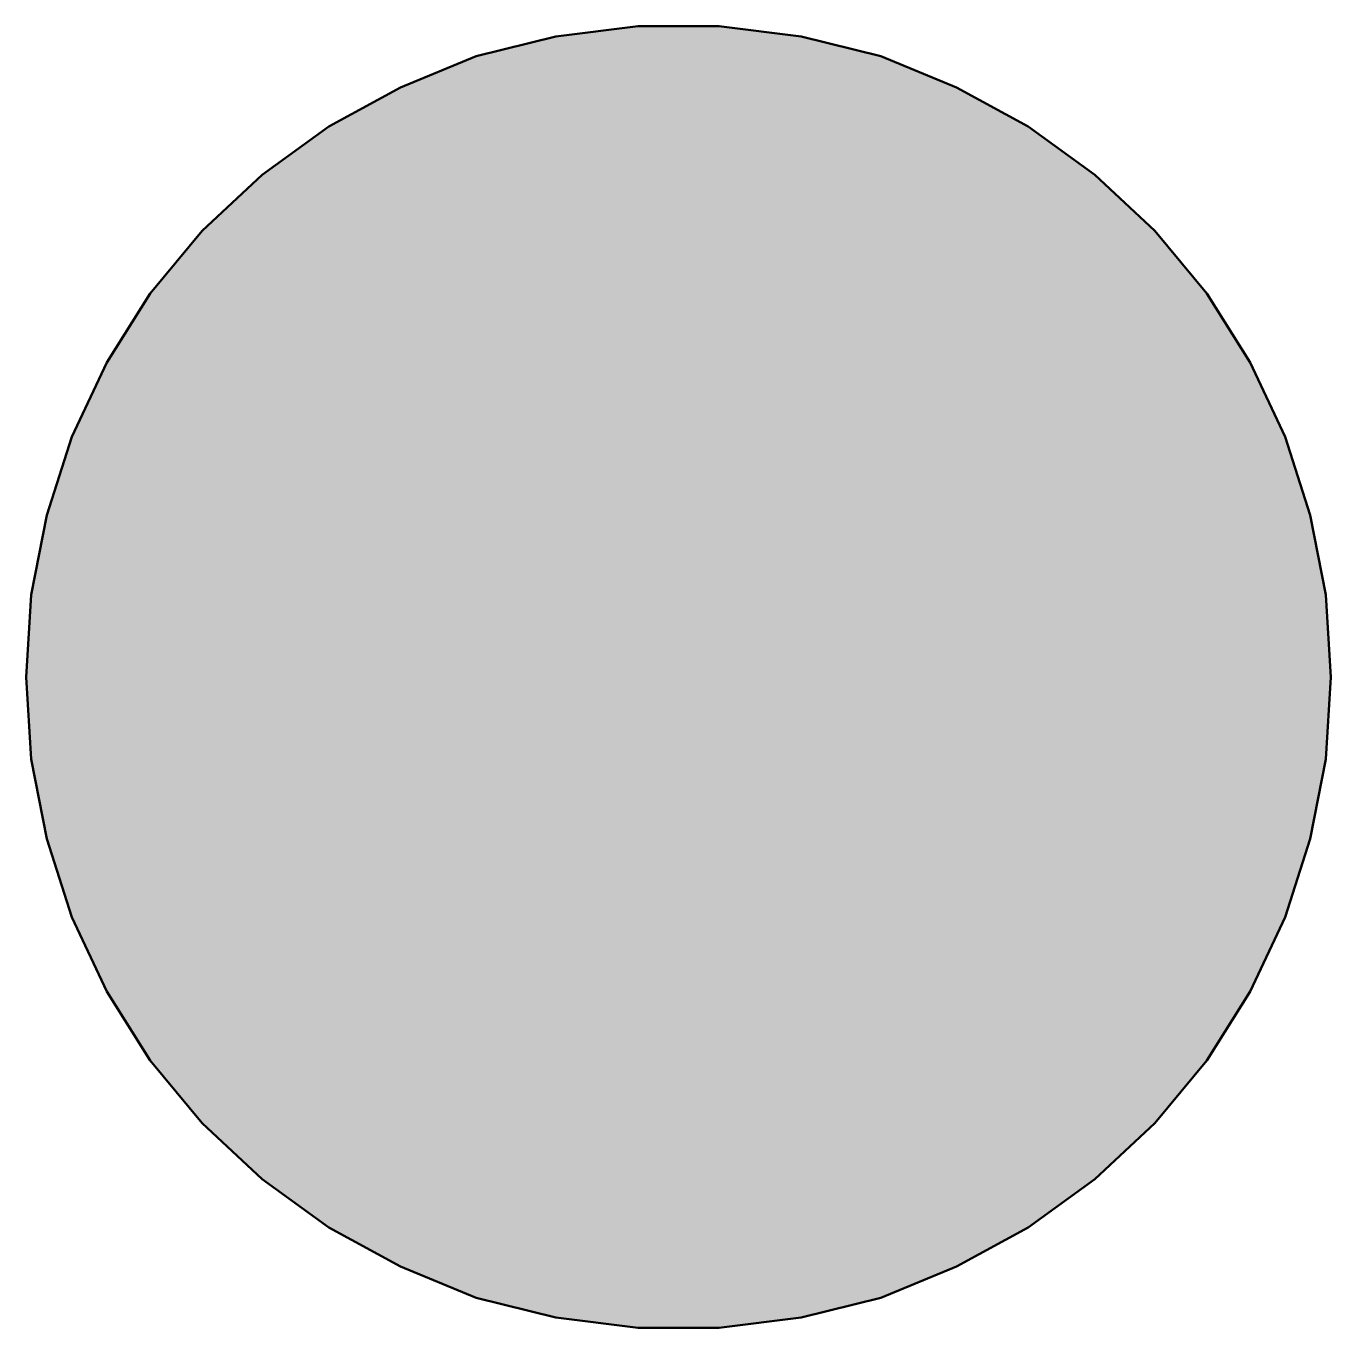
# Model space of a CAD drawing. Extents: x -5 to 5, y -5 to 5.
import ezdxf

# ---------------------------------------------------------------- set-up
doc = ezdxf.new("R2010")
doc.units = 0
doc.layers.add('0S-Alu contour', color=7, linetype='Continuous', lineweight=50)
doc.layers.add('0S-Alu hatch', color=252, linetype='Continuous', lineweight=25)

# ---------------------------------------------------------------- blocks, each defined once
blk = doc.blocks.new('134400__9CD47F14_AA67_4BC8_BD52_0E9610DC1C14_')
at = {"layer": '0S-Alu hatch'}
blk.add_hatch(color=256, dxfattribs=at).paths.add_polyline_path([(-4.65, 1.84), (-4.84, 1.24), (-4.96, 0.63), (-5, 0), (-4.96, -0.63), (-4.84, -1.24), (-4.65, -1.84), (-4.38, -2.41), (-4.05, -2.94), (-3.65, -3.42), (-3.19, -3.85), (-2.68, -4.22), (-2.13, -4.52), (-1.55, -4.76), (-0.94, -4.91), (-0.31, -4.99), (0.31, -4.99), (0.94, -4.91), (1.55, -4.76), (2.13, -4.52), (2.68, -4.22), (3.19, -3.85), (3.65, -3.42), (4.05, -2.94), (4.38, -2.41), (4.65, -1.84), (4.84, -1.24), (4.96, -0.63), (5, 0), (4.96, 0.63), (4.84, 1.24), (4.65, 1.84), (4.38, 2.41), (4.05, 2.94), (3.65, 3.42), (3.19, 3.85), (2.68, 4.22), (2.13, 4.52), (1.55, 4.76), (0.94, 4.91), (0.31, 4.99), (-0.31, 4.99), (-0.94, 4.91), (-1.55, 4.76), (-2.13, 4.52), (-2.68, 4.22), (-3.19, 3.85), (-3.65, 3.42), (-4.05, 2.94), (-4.38, 2.41)])
at = {"layer": '0S-Alu contour', "color": 7}
blk.add_lwpolyline([(-4.65, 1.84), (-4.84, 1.24), (-4.96, 0.63), (-5, 0), (-4.96, -0.63), (-4.84, -1.24), (-4.65, -1.84), (-4.38, -2.41), (-4.05, -2.94), (-3.65, -3.42), (-3.19, -3.85), (-2.68, -4.22), (-2.13, -4.52), (-1.55, -4.76), (-0.94, -4.91), (-0.31, -4.99), (0.31, -4.99), (0.94, -4.91), (1.55, -4.76), (2.13, -4.52), (2.68, -4.22), (3.19, -3.85), (3.65, -3.42), (4.05, -2.94), (4.38, -2.41), (4.65, -1.84), (4.84, -1.24), (4.96, -0.63), (5, 0), (4.96, 0.63), (4.84, 1.24), (4.65, 1.84), (4.38, 2.41), (4.05, 2.94), (3.65, 3.42), (3.19, 3.85), (2.68, 4.22), (2.13, 4.52), (1.55, 4.76), (0.94, 4.91), (0.31, 4.99), (-0.31, 4.99), (-0.94, 4.91), (-1.55, 4.76), (-2.13, 4.52), (-2.68, 4.22), (-3.19, 3.85), (-3.65, 3.42), (-4.05, 2.94), (-4.38, 2.41), (-4.65, 1.84)], close=True, dxfattribs=at)
blk = doc.blocks.new('134400__006F4C01_BB36_4D50_8C74_145DFC6D137E_')
at = {"layer": '0S-Alu contour', "color": 7}
blk.add_blockref('134400__9CD47F14_AA67_4BC8_BD52_0E9610DC1C14_', (0, 0), dxfattribs=at)

msp = doc.modelspace()

# ---------------------------------------------------------------- block references
at = {"layer": '0S-Alu contour', "color": 7}
msp.add_blockref('134400__006F4C01_BB36_4D50_8C74_145DFC6D137E_', (0, 0), dxfattribs=at)

doc.saveas('drawing.dxf')
